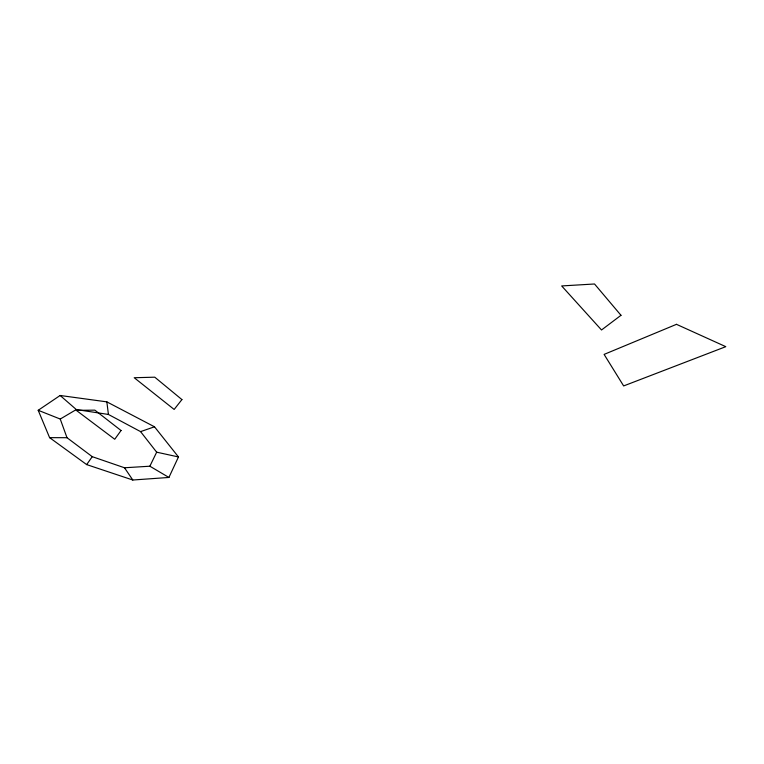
<?xml version="1.0" encoding="UTF-8"?>
<svg xmlns="http://www.w3.org/2000/svg" width="764" height="764" viewBox="0 0 764 764"><rect width="100%" height="100%" fill="white"/><g stroke="black" fill="none" stroke-linecap="round" stroke-linejoin="round"><path stroke-width="1.15" d="M168.911 477.452L178.47 456.948L154.5 426.799L106.845 401.864L60.127 395.485L38.2 410.287L49.603 437.648L86.666 464.598L132.802 480.012L168.911 477.452L149.859 466.212L124.503 467.769L92.253 456.671L66.993 437.705L60.241 419.044L38.2 410.287M149.859 466.212L156.668 452.183L140.566 431.612L108.421 414.46L76.314 409.552L60.127 395.485M86.666 464.598L92.253 456.671M60.241 419.044L76.314 409.552M140.566 431.612L154.5 426.799M49.603 437.648L66.993 437.705M156.668 452.183L178.47 456.948M124.503 467.769L132.802 480.012M106.845 401.864L108.421 414.46M121.046 430.514L114.734 439.262L76.276 410.335L94.86 410.144L121.046 430.514M181.918 399.582L174.154 409.447L134.216 377.731L154.767 377.187L181.918 399.582M620.989 315.303L601.526 329.981L561.674 285.937L594.526 283.988L620.989 315.303M676.484 324.328L604.104 354.401L623.644 385.935L725.8 346.665L676.484 324.328"/></g></svg>
